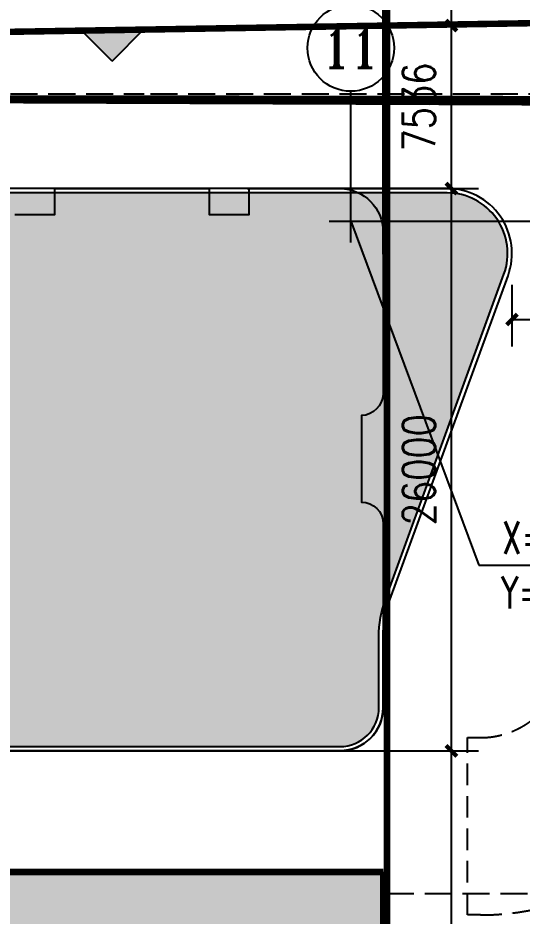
# Model space of a CAD drawing. Header units: metres. Extents: x 71066629 to 71645179, y 84793221 to 85208804.
# Drawn here: x 71223585 to 71246918, y 85102822 to 85144348 of the extents above; entities that cross this region are included whole.
import ezdxf
from ezdxf.enums import TextEntityAlignment as Align

# ---------------------------------------------------------------- set-up
doc = ezdxf.new("R2010")
doc.units = ezdxf.units.M
doc.header["$LTSCALE"] = 1000
for name, pattern in [('CONTINOUS', [15000, 5000, 5000, 5000]), ('DASH', [0.35, 0.25, -0.1]), ('DASHED', [19.049999999999997, 12.7, -6.35]), ('DASHEDX2', [1.5, 1, -0.5]), ('HIDDENX2', [19.049999999999997, 12.7, -6.35])]:
    doc.linetypes.add(name, pattern=pattern)
for name, color, linetype in [('A_N_AXIS_TEXT', 7, 'Continuous'), ('DIM_COOR', 3, 'Continuous'), ('G-ANN0-GRID', 85, 'Continuous'), ('G-ANNO-DIMS', 3, 'Continuous'), ('G-ANNO-LEVL', 3, 'Continuous'), ('G-BLDG-EXTG', 48, 'Continuous'), ('G-BLDG-HIGH', 1, 'Continuous'), ('G-BLDG-OTLN', 2, 'Continuous'), ('G-BLDG-POIT', 6, 'Continuous'), ('G-BLDG-ROOF', 34, 'Continuous'), ('G-BSMT-OTLN', 5, 'HIDDENX2'), ('G-FRIE-FLWL', 6, 'Continuous'), ('G-SITE-开放', 1, 'DASHEDX2'), ('G-STRU', 134, 'Continuous'), ('G_H_252', 252, 'Continuous'), ('G_N_GUIDES', 3, 'DASH'), ('PUB_TEXT', 7, 'Continuous')]:
    doc.layers.add(name, color=color, linetype=linetype)
doc.styles.add('_TCH_AXIS', font='romant.shx')
doc.styles.add('_TCH_DIM', font='SIMPLEX', dxfattribs={"bigfont": 'GBCBIG'})
doc.styles.add('dim_font', font='SIMPLEX.shx', dxfattribs={"width": 0.8})
doc.dimstyles.new('DIMN500', dxfattribs={"dimscale": 5, "dimtxt": 300, "dimasz": 100, "dimexe": 250, "dimexo": 300, "dimgap": 150, "dimtad": 1, "dimdec": 0, "dimzin": 0, "dimdsep": 46, "dimtxsty": 'dim_font', "dimblk": 'ARCHTICK', "dimcen": 0.09, "dimclrt": 7, "dimazin": 2, "dimtfac": 1, "dimtdec": 0, "dimtix": 1, "dimtmove": 2, "dimatfit": 3, "dimldrblk": 'ARCHTICK', "dimtolj": 1, "dimtzin": 0, "dimarcsym": 0})

# ---------------------------------------------------------------- blocks, each defined once
blk = doc.blocks.new('A$C1225323B')
at = {"layer": 'G_H_252'}
blk.add_hatch(color=256, dxfattribs=at).paths.add_polyline_path([(69877.99888792634, 83950.80440416932), (124377.9988879264, 83950.80440416932, 0.414213562373095), (126177.9988879264, 85750.80440416932), (126177.9988879264, 89012.7366912514, -0.0877433294292558), (126493.3976527006, 90796.18020670116), (131968.0517546386, 105790.4886650741, 0.5208883048473243), (129337.8818587363, 109550.8044041693), (92377.99888792634, 109550.8044041693, 0.414213562373095), (90577.99888792634, 107750.8044041693), (90577.99888792634, 106550.8044041693), (69177.99888792634, 106550.8044041693), (69177.99888792634, 107750.8044041693, 0.414213562373095), (67377.99888792634, 109550.8044041693), (43877.99888792634, 109550.8044041693, 0.414213562373095), (42077.99888792634, 107750.8044041693), (42077.99888792634, 48250.80440416932, 0.414213562373095), (43877.99888792634, 46450.80440416932), (45077.99888822436, 46450.80440416932), (45077.99888822436, 25050.80440416932), (43877.99888792634, 25050.80440416932, 0.414213562373095), (42077.99888792634, 23250.80440416932), (42077.99888792634, 4750.804404169321, 0.414213562373095), (43877.99888792634, 2950.804404169321), (65877.99888792634, 2950.804404169321, 0.414213562373095), (67677.99888792634, 4750.804404169321), (67677.99888792634, 23250.80440416932, 0.414213562373095), (65877.99888792634, 25050.80440416932), (64677.99888759851, 25050.80440416932), (64677.99888759851, 46450.80440416932), (65877.99888792634, 46450.80440416932, 0.414213562373095), (67677.99888792634, 48250.80440416932), (67677.99888792634, 81750.80440416932, -0.414213562373095)])
at = {"layer": 'G-ANN0-GRID'}
for q in [(124877.9988879264, 114250.8042696417), (134401.0688150227, 108250.8044041693)]:
    blk.add_line((124877.9988879264, 108250.8044041693), q, dxfattribs=at)
blk.add_circle((124877.9988879264, 116250.8042696417), 2000, dxfattribs=at)
at = {"layer": 'G-BLDG-OTLN'}
blk.add_lwpolyline([(109327.9988879114, 108550.8044040948), (111177.9988879114, 108550.8044041693), (111177.9988879114, 109750.8044041693), (118327.9988879115, 109750.8044040948), (118327.9988879115, 108550.8044040948), (120177.9988879115, 108550.8044040948), (120177.9988879115, 109750.8044040948), (124382.9988879264, 109750.8044040948, -0.4098850266346832), (126377.9988879264, 107745.8044041097), (126377.9988878816, 100245.8044041693, -0.3804753104089343), (125382.9988879264, 99250.8169042468), (125377.9988878518, 99250.8169042468), (125377.9988878518, 95250.79190409184, -0.412758677143818), (126377.9863878489, 94255.80440416932), (126377.9926379174, 85745.80440421402, -0.4099686789295037), (124372.9988878518, 83750.80440416932), (93372.99888791144, 83750.80440416932, -0.4112787768859348)], format="xyb", dxfattribs=at)
at = {"layer": 'G-BLDG-POIT', "linetype": 'CONTINOUS', "ltscale": 0.1}
for p, q in [((124877.9988879264, 107250.8044041693), (124877.9988879264, 109250.8044041693)), ((123877.9988879264, 108250.8044041693), (125877.9988879264, 108250.8044041693))]:
    blk.add_line(p, q, dxfattribs=at)
at = {"layer": 'G-BLDG-ROOF'}
for points in [[(67877.99888792634, 48250.80440416932), (67877.99888792634, 81750.80440416932, -0.414213562373095), (69877.99888792634, 83750.80440416932), (124377.9988879264, 83750.80440416932, 0.414213562373095), (126377.9988879264, 85750.80440416932), (126377.9988879264, 89012.7366912216, -0.0877433294291369), (126681.2669309676, 90727.58622531591), (132155.9210329056, 105721.8946837187, 0.520888304847176), (129337.8818587363, 109750.8044041693), (92377.99888792634, 109750.8044041693, 0.414213562373095), (90377.99888792634, 107750.8044041693), (90377.99888792634, 106750.8044041693), (69377.99888792634, 106750.8044041693), (69377.99888792634, 107750.8044041693, 0.414213562373095), (67377.99888792634, 109750.8044041693), (43877.99888792634, 109750.8044041693, 0.414213562373095), (41877.99888792634, 107750.8044041693), (41877.99888792634, 48250.80440416932, 0.414213562373095)], [(67677.99888792634, 48250.80440416932), (67677.99888792634, 81750.80440416932, -0.4142135623730951), (69877.99888792634, 83950.80440416932), (124377.9988879264, 83950.80440416932, 0.414213562373095), (126177.9988879264, 85750.80440416932), (126177.9988879264, 89012.7366912216, -0.08774332942914), (126493.3976526857, 90796.18020667136), (131968.0517546386, 105790.4886650741, 0.5208883048474108), (129337.8818587363, 109550.8044041693), (92377.99888792634, 109550.8044041693, 0.414213562373095), (90577.99888792634, 107750.8044041693), (90577.99888792634, 106550.8044041693), (69177.99888792634, 106550.8044041693), (69177.99888792634, 107750.8044041693, 0.414213562373095), (67377.99888792634, 109550.8044041693), (43877.99888792634, 109550.8044041693, 0.414213562373095), (42077.99888792634, 107750.8044041693), (42077.99888792634, 48250.80440416932, 0.414213562373095)]]:
    blk.add_lwpolyline(points, format="xyb", dxfattribs=at)
at = {"layer": 'A_N_AXIS_TEXT', "style": '_TCH_AXIS', "width": 0.7500000000000009}
blk.add_text('11', height=1835.079501962651, dxfattribs=at).set_placement((123567.2278150959, 115333.2645186603), (126188.7699607568, 115333.2645186603), align=Align.FIT)
blk = doc.blocks.new('A$C237376EB')
at = {"layer": 'G-SITE-开放', "linetype": 'DASHED', "ltscale": 20}
blk.add_lwpolyline([(663.3579448104138, 605.9395813490701), (663.3579448104138, 739.8458131122024)], dxfattribs=at)
blk = doc.blocks.new('_ARCHTICK')
at = {"color": 0, "linetype": 'ByBlock', "const_width": 0.4}
blk.add_lwpolyline([(-0.5, -0.5), (0.5, 0.5)], dxfattribs=at)
blk = doc.blocks.new('*D76')
at = {"layer": 'Defpoints', "color": 0, "transparency": 16777216}
for p in [(71246450.86905377, 85133514.02652693), (71314832.04242551, 85133514.02511492), (71314832.04242551, 85130406.67272897)]:
    blk.add_point(p, dxfattribs=at)
at = {"layer": 'G-ANNO-DIMS', "color": 0, "lineweight": -2, "transparency": 16777216}
for p, q in [((71246450.86905377, 85132014.02652693), (71246450.86905377, 85129156.67272897)), ((71314832.04242551, 85132014.02511492), (71314832.04242551, 85129156.67272897)), ((71246450.86905377, 85130406.67272897), (71314832.04242551, 85130406.67272897))]:
    blk.add_line(p, q, dxfattribs=at)
at = {"layer": 'G-ANNO-DIMS', "color": 0, "lineweight": -2, "transparency": 16777216, "xscale": 500, "yscale": 500, "zscale": 500, "rotation": 180}
blk.add_blockref('_ARCHTICK', (71246450.86905377, 85130406.67272897), dxfattribs=at)
at = {"layer": 'G-ANNO-DIMS', "color": 0, "lineweight": -2, "transparency": 16777216, "xscale": 500, "yscale": 500, "zscale": 500}
blk.add_blockref('_ARCHTICK', (71314832.04242551, 85130406.67272897), dxfattribs=at)
at = {"layer": 'G-ANNO-DIMS', "color": 7, "transparency": 16777216, "insert": (71280641.45573965, 85131906.67272897), "char_height": 1500, "attachment_point": 5, "style": 'dim_font'}
blk.add_mtext('\\A1;68381', dxfattribs=at)
blk = doc.blocks.new('*D123')
at = {"layer": 'Defpoints', "color": 0, "transparency": 16777216}
for p in [(71232695.41685946, 85110459.32600386), (71243647.04757203, 85110459.32600386), (71232695.41685946, 85089958.55746044)]:
    blk.add_point(p, dxfattribs=at)
at = {"layer": 'G-ANNO-DIMS', "color": 0, "lineweight": -2, "transparency": 16777216}
for p, q in [((71234195.41685946, 85110459.32600386), (71244897.04757203, 85110459.32600386)), ((71243647.04757203, 85089958.55746044), (71243647.04757203, 85110459.32600386)), ((71234195.41685946, 85089958.55746044), (71244897.04757203, 85089958.55746044))]:
    blk.add_line(p, q, dxfattribs=at)
at = {"layer": 'G-ANNO-DIMS', "color": 0, "lineweight": -2, "transparency": 16777216, "xscale": 500, "yscale": 500, "zscale": 500}
for p, rotation in [((71243647.04757203, 85110459.32600386), 90), ((71243647.04757203, 85089958.55746044), 270)]:
    blk.add_blockref('_ARCHTICK', p, dxfattribs=dict(at, rotation=rotation))
at = {"layer": 'G-ANNO-DIMS', "color": 7, "transparency": 16777216, "insert": (71242147.04757202, 85100208.94173217), "char_height": 1500, "attachment_point": 5, "rotation": 90, "style": 'dim_font'}
blk.add_mtext('\\A1;20501', dxfattribs=at)
blk = doc.blocks.new('*D124')
at = {"layer": 'Defpoints', "color": 0, "transparency": 16777216}
for p in [(71232695.41685946, 85136459.32600379), (71243647.04757203, 85136459.32600379), (71232695.41685946, 85110459.32600386)]:
    blk.add_point(p, dxfattribs=at)
at = {"layer": 'G-ANNO-DIMS', "color": 0, "lineweight": -2, "transparency": 16777216}
for p, q in [((71234195.41685946, 85136459.32600379), (71244897.04757203, 85136459.32600379)), ((71243647.04757203, 85110459.32600386), (71243647.04757203, 85136459.32600379)), ((71234195.41685946, 85110459.32600386), (71244897.04757203, 85110459.32600386))]:
    blk.add_line(p, q, dxfattribs=at)
at = {"layer": 'G-ANNO-DIMS', "color": 0, "lineweight": -2, "transparency": 16777216, "xscale": 500, "yscale": 500, "zscale": 500}
for p, rotation in [((71243647.04757203, 85136459.32600379), 90), ((71243647.04757203, 85110459.32600386), 270)]:
    blk.add_blockref('_ARCHTICK', p, dxfattribs=dict(at, rotation=rotation))
at = {"layer": 'G-ANNO-DIMS', "color": 7, "transparency": 16777216, "insert": (71242147.04757202, 85123459.32600385), "char_height": 1500, "attachment_point": 5, "rotation": 90, "style": 'dim_font'}
blk.add_mtext('\\A1;26000', dxfattribs=at)
blk = doc.blocks.new('*D125')
at = {"layer": 'Defpoints', "color": 0, "transparency": 16777216}
for p in [(71232695.41685946, 85143995.62997621), (71243647.04757203, 85143995.62997621), (71232695.41685946, 85136459.32600379)]:
    blk.add_point(p, dxfattribs=at)
at = {"layer": 'G-ANNO-DIMS', "color": 0, "lineweight": -2, "transparency": 16777216}
for p, q in [((71234195.41685946, 85143995.62997621), (71244897.04757203, 85143995.62997621)), ((71243647.04757203, 85136459.32600379), (71243647.04757203, 85143995.62997621)), ((71234195.41685946, 85136459.32600379), (71244897.04757203, 85136459.32600379))]:
    blk.add_line(p, q, dxfattribs=at)
at = {"layer": 'G-ANNO-DIMS', "color": 0, "lineweight": -2, "transparency": 16777216, "xscale": 500, "yscale": 500, "zscale": 500}
for p, rotation in [((71243647.04757203, 85143995.62997621), 90), ((71243647.04757203, 85136459.32600379), 270)]:
    blk.add_blockref('_ARCHTICK', p, dxfattribs=dict(at, rotation=rotation))
at = {"layer": 'G-ANNO-DIMS', "color": 7, "transparency": 16777216, "insert": (71242147.04757202, 85140227.47799002), "char_height": 1500, "attachment_point": 5, "rotation": 90, "style": 'dim_font'}
blk.add_mtext('\\A1;7536', dxfattribs=at)
blk = doc.blocks.new('*D126')
at = {"layer": 'Defpoints', "color": 0, "transparency": 16777216}
for p in [(71232695.41685946, 85151956.41570584), (71243647.04757203, 85151956.41570584), (71232695.41685946, 85143995.62997621)]:
    blk.add_point(p, dxfattribs=at)
at = {"layer": 'G-ANNO-DIMS', "color": 0, "lineweight": -2, "transparency": 16777216}
for p, q in [((71234195.41685946, 85151956.41570584), (71244897.04757203, 85151956.41570584)), ((71243647.04757203, 85143995.62997621), (71243647.04757203, 85151956.41570584)), ((71234195.41685946, 85143995.62997621), (71244897.04757203, 85143995.62997621))]:
    blk.add_line(p, q, dxfattribs=at)
at = {"layer": 'G-ANNO-DIMS', "color": 0, "lineweight": -2, "transparency": 16777216, "xscale": 500, "yscale": 500, "zscale": 500}
for p, rotation in [((71243647.04757203, 85151956.41570584), 90), ((71243647.04757203, 85143995.62997621), 270)]:
    blk.add_blockref('_ARCHTICK', p, dxfattribs=dict(at, rotation=rotation))
at = {"layer": 'G-ANNO-DIMS', "color": 7, "transparency": 16777216, "insert": (71242147.04757202, 85147976.02284104), "char_height": 1500, "attachment_point": 5, "rotation": 90, "style": 'dim_font'}
blk.add_mtext('\\A1;7961', dxfattribs=at)
blk = doc.blocks.new('*D131')
at = {"layer": 'Defpoints', "color": 0, "transparency": 16777216}
for p in [(71240491.48481545, 85168309.62203217), (71155991.49731568, 85131923.98692895), (71240491.48481545, 85131923.98692855)]:
    blk.add_point(p, dxfattribs=at)
at = {"layer": 'G-ANNO-DIMS', "color": 0, "lineweight": -2, "transparency": 16777216}
for p, q in [((71155991.49731568, 85133423.98692895), (71155991.49731568, 85169559.62203217)), ((71240491.48481545, 85133423.98692855), (71240491.48481545, 85169559.62203217)), ((71155991.49731568, 85168309.62203217), (71240491.48481545, 85168309.62203217))]:
    blk.add_line(p, q, dxfattribs=at)
at = {"layer": 'G-ANNO-DIMS', "color": 0, "lineweight": -2, "transparency": 16777216, "xscale": 500, "yscale": 500, "zscale": 500, "rotation": 180}
blk.add_blockref('_ARCHTICK', (71155991.49731568, 85168309.62203217), dxfattribs=at)
at = {"layer": 'G-ANNO-DIMS', "color": 0, "lineweight": -2, "transparency": 16777216, "xscale": 500, "yscale": 500, "zscale": 500}
blk.add_blockref('_ARCHTICK', (71240491.48481545, 85168309.62203217), dxfattribs=at)
at = {"layer": 'G-ANNO-DIMS', "color": 7, "transparency": 16777216, "insert": (71198241.49106556, 85169809.62203217), "char_height": 1500, "attachment_point": 5, "style": 'dim_font'}
blk.add_mtext('\\A1;84.50', dxfattribs=at)
blk = doc.blocks.new('*D132')
at = {"layer": 'Defpoints', "color": 0, "transparency": 16777216}
for p in [(71320791.4851865, 85168309.62203176), (71240491.48481545, 85131923.98692855), (71320791.4851865, 85131923.98692816)]:
    blk.add_point(p, dxfattribs=at)
at = {"layer": 'G-ANNO-DIMS', "color": 0, "lineweight": -2, "transparency": 16777216}
for p, q in [((71240491.48481545, 85133423.98692855), (71240491.48481545, 85169559.62203176)), ((71320791.4851865, 85133423.98692816), (71320791.4851865, 85169559.62203176)), ((71240491.48481545, 85168309.62203176), (71320791.4851865, 85168309.62203176))]:
    blk.add_line(p, q, dxfattribs=at)
at = {"layer": 'G-ANNO-DIMS', "color": 0, "lineweight": -2, "transparency": 16777216, "xscale": 500, "yscale": 500, "zscale": 500, "rotation": 180}
blk.add_blockref('_ARCHTICK', (71240491.48481545, 85168309.62203176), dxfattribs=at)
at = {"layer": 'G-ANNO-DIMS', "color": 0, "lineweight": -2, "transparency": 16777216, "xscale": 500, "yscale": 500, "zscale": 500}
blk.add_blockref('_ARCHTICK', (71320791.4851865, 85168309.62203176), dxfattribs=at)
at = {"layer": 'G-ANNO-DIMS', "color": 7, "transparency": 16777216, "insert": (71280641.48500097, 85169809.62203176), "char_height": 1500, "attachment_point": 5, "style": 'dim_font'}
blk.add_mtext('\\A1;80.10', dxfattribs=at)

msp = doc.modelspace()

# ---------------------------------------------------------------- hatches: boundary and pattern name
at = {"layer": 'G-ANNO-LEVL'}
msp.add_hatch(color=256, dxfattribs=at).paths.add_polyline_path([(71227941.64268532, 85142354.47994418), (71226441.64268532, 85143854.47994418), (71229441.64268532, 85143854.47994418)])
at = {"layer": 'G-FRIE-FLWL'}
h = msp.add_hatch(dxfattribs=at)
h.set_pattern_fill('AR-HBONE', color=256, scale=1000, style=0)
h.set_pattern_definition([(45, (0, 0), (5.55e-14, 862.1045876226387), [1828.8, -609.6]), (135, (431.052, 431.052), (5.55e-14, 862.1045876226387), [1828.8, -609.6])])
edge = h.paths.add_edge_path()
edge.add_line((71240491.48386037, 85104859.35535058), (71240491.48310676, 85098859.35472532))
edge.add_line((71240491.48310676, 85098859.35472532), (71205590.51864839, 85098859.35910888))
edge.add_arc((71205590.51714118, 85086859.3591089), 11999.99999999187, 89.9999928036454, 180.0000000001104)
edge.add_line((71193590.5171412, 85086859.35910887), (71193590.5171412, 85029459.32600386))
edge.add_line((71193590.5171412, 85029459.32600386), (71187590.51714121, 85029459.32600386))
edge.add_line((71187590.51714121, 85029459.32600386), (71187590.5171412, 85086859.35910887))
edge.add_arc((71205590.51714121, 85086859.35910887), 18000.00000001036, 89.99999280366973, 180.0000000000149, ccw=False)
edge.add_line((71205590.519402, 85104859.35910888), (71240491.48386037, 85104859.35535058))

# ---------------------------------------------------------------- linework, layer by layer
at = {"layer": 'DIM_COOR', "color": 3}
for p, q in [((71238991.50328904, 85134959.32600386), (71244915.94217283, 85119049.9269996)), ((71244915.94217283, 85119049.9269996), (71256245.94217283, 85119049.9269996))]:
    msp.add_line(p, q, dxfattribs=at)
at = {"layer": 'G-ANNO-LEVL'}
for p, q in [((71227941.64268532, 85142354.47994418), (71226441.64268532, 85143854.47994418)), ((71226441.64268532, 85143854.47994418), (71229441.64268532, 85143854.47994418)), ((71227941.64268532, 85142354.47994418), (71229441.64268532, 85143854.47994418))]:
    msp.add_line(p, q, dxfattribs=at)
at = {"layer": 'G-BLDG-HIGH', "linetype": 'DASH', "ltscale": 5, "const_width": 300.0000142492354}
msp.add_lwpolyline([(71462839.79001473, 85021695.5286349), (71461182.08619717, 85083015.6262232), (71459737.80255817, 85136451.19793567), (71451290.32745226, 85144478.97796726), (71382201.51493718, 85143336.30010161), (71352156.10816103, 85145839.71778873), (71193465.87637576, 85143214.90775949), (71162866.8220028, 85142708.81174934), (71154744.8439044, 85134577.12368555), (71153394.62573844, 85065440.87685446), (71149809.23722139, 85035505.08305454), (71149243.59556717, 85006542.61125518)], dxfattribs=at)
at = {"layer": 'G-BSMT-OTLN', "ltscale": 0.1, "const_width": 200}
msp.add_lwpolyline([(71157191.58090669, 85140759.55333252), (71157191.58090669, 85135259.55333154), (71153991.5812761, 85135259.55333154), (71153991.58127633, 85005669.52005905), (71165691.58195624, 85007522.61812352), (71165691.58119047, 85013394.9157322), (71238076.46104214, 85024859.55444618), (71460791.5816469, 85024859.55444579), (71460791.58164707, 85127259.5534181), (71457591.58201651, 85127259.5534181), (71457591.58201635, 85140759.5547513)], close=True, dxfattribs=at)
at = {"layer": 'G-FRIE-FLWL', "linetype": 'DASH', "ltscale": 5}
for p, q in [((71165491.4848157, 85140845.84584923), (71229428.3583264, 85140845.84584923)), ((71229720.87073898, 85140845.84584923), (71449791.59566487, 85140845.84584923)), ((71240491.48386037, 85104859.35535058), (71165491.48340943, 85104859.36413978)), ((71240491.48386037, 85104859.35535058), (71240491.48310676, 85098859.35472533)), ((71240666.62163167, 85103859.352251), (71320791.4839803, 85103859.352251))]:
    msp.add_line(p, q, dxfattribs=at)
at = {"layer": 'G-FRIE-FLWL', "linetype": 'DASH', "ltscale": 5, "const_width": 300}
msp.add_lwpolyline([(71240491.48386037, 85104859.35535058), (71240491.48310676, 85098859.35472532), (71205590.51864839, 85098859.35910888, 0.4142135991610724), (71193590.5171412, 85086859.35910887), (71193590.5171412, 85029459.32600386), (71187590.51714121, 85029459.32600386), (71187590.5171412, 85086859.35910887, -0.4142135991604595), (71205590.519402, 85104859.35910888), (71240491.48386037, 85104859.35535058)], format="xyb", dxfattribs=at)
at = {"layer": 'G-SITE-开放', "const_width": 300}
msp.add_lwpolyline([(71240666.62163167, 85151996.71598125), (71240666.62163167, 85018090.52882807)], dxfattribs=at)
at = {"layer": 'G-STRU', "linetype": 'DASHEDX2'}
msp.add_lwpolyline([(71257091.58142437, 85114956.58064818, -0.4137766434110355), (71244987.93006578, 85102870.97405666), (71244387.93006578, 85102870.97405668), (71244387.93006578, 85111070.98118879), (71244987.93006578, 85111070.98118879, 0.4137766434106507), (71248891.5834187, 85114968.8147677, 0.4137766434106507)], format="xyb", dxfattribs=at)

# ---------------------------------------------------------------- block references
at = {"layer": 'G-BLDG-EXTG'}
msp.add_blockref('A$C1225323B', (71114113.4859277, 85026708.5215997), dxfattribs=at)
at = {"layer": 'G_N_GUIDES', "xscale": 1000, "yscale": 1000, "zscale": 1000}
msp.add_blockref('A$C237376EB', (70577308.67682125, 84412150.79480837), dxfattribs=at)

# ---------------------------------------------------------------- texts
at = {"layer": 'PUB_TEXT', "color": 3, "style": '_TCH_DIM', "width": 0.7058823529411765}
for s, p in [('X=85134.959', (71245995.94217283, 85119574.9269996)), ('Y=71238.992', (71245945.94217283, 85117037.4269996))]:
    msp.add_text(s, height=1487.5, dxfattribs=at).set_placement(p)

# ---------------------------------------------------------------- dimensions: what is measured, and where the dimension line sits
at = {"layer": 'G-ANNO-DIMS'}
for p1, p2, distance, text, picture, middle in [((71155991.49731568, 85131923.98692895), (71240491.48481545, 85131923.98692855), 36385.63510361314, '84.50', '*D131', (71198241.49106556, 85169809.62203217)), ((71240491.48481545, 85131923.98692855), (71320791.4851865, 85131923.98692816), 36385.63510359824, '80.10', '*D132', (71280641.48500097, 85169809.62203176))]:
    dim = msp.add_aligned_dim(p1=p1, p2=p2, distance=distance, text=text, dimstyle='DIMN500', dxfattribs=at)
    dim.commit()
    dim.dimension.update_dxf_attribs({"geometry": picture, "text_midpoint": middle})
for p1, p2, distance, picture, middle in [((71232695.41685946, 85143995.62997621), (71232695.41685946, 85151956.41570584), -10951.63071256876, '*D126', (71242147.04757202, 85147976.02284104)), ((71232695.41685946, 85136459.32600379), (71232695.41685946, 85143995.62997621), -10951.63071256876, '*D125', (71242147.04757202, 85140227.47799002)), ((71232695.41685946, 85110459.32600386), (71232695.41685946, 85136459.32600379), -10951.630712568758, '*D124', (71242147.04757202, 85123459.32600385)), ((71246450.86905377, 85133514.02652693), (71314832.04242551, 85133514.02511492), -3107.3523859530683, '*D76', (71280641.45573965, 85131906.67272897)), ((71232695.41685946, 85089958.55746044), (71232695.41685946, 85110459.32600386), -10951.63071256876, '*D123', (71242147.04757202, 85100208.94173217))]:
    dim = msp.add_aligned_dim(p1=p1, p2=p2, distance=distance, dimstyle='DIMN500', dxfattribs=at)
    dim.commit()
    dim.dimension.update_dxf_attribs({"geometry": picture, "text_midpoint": middle})

doc.saveas('drawing.dxf')
